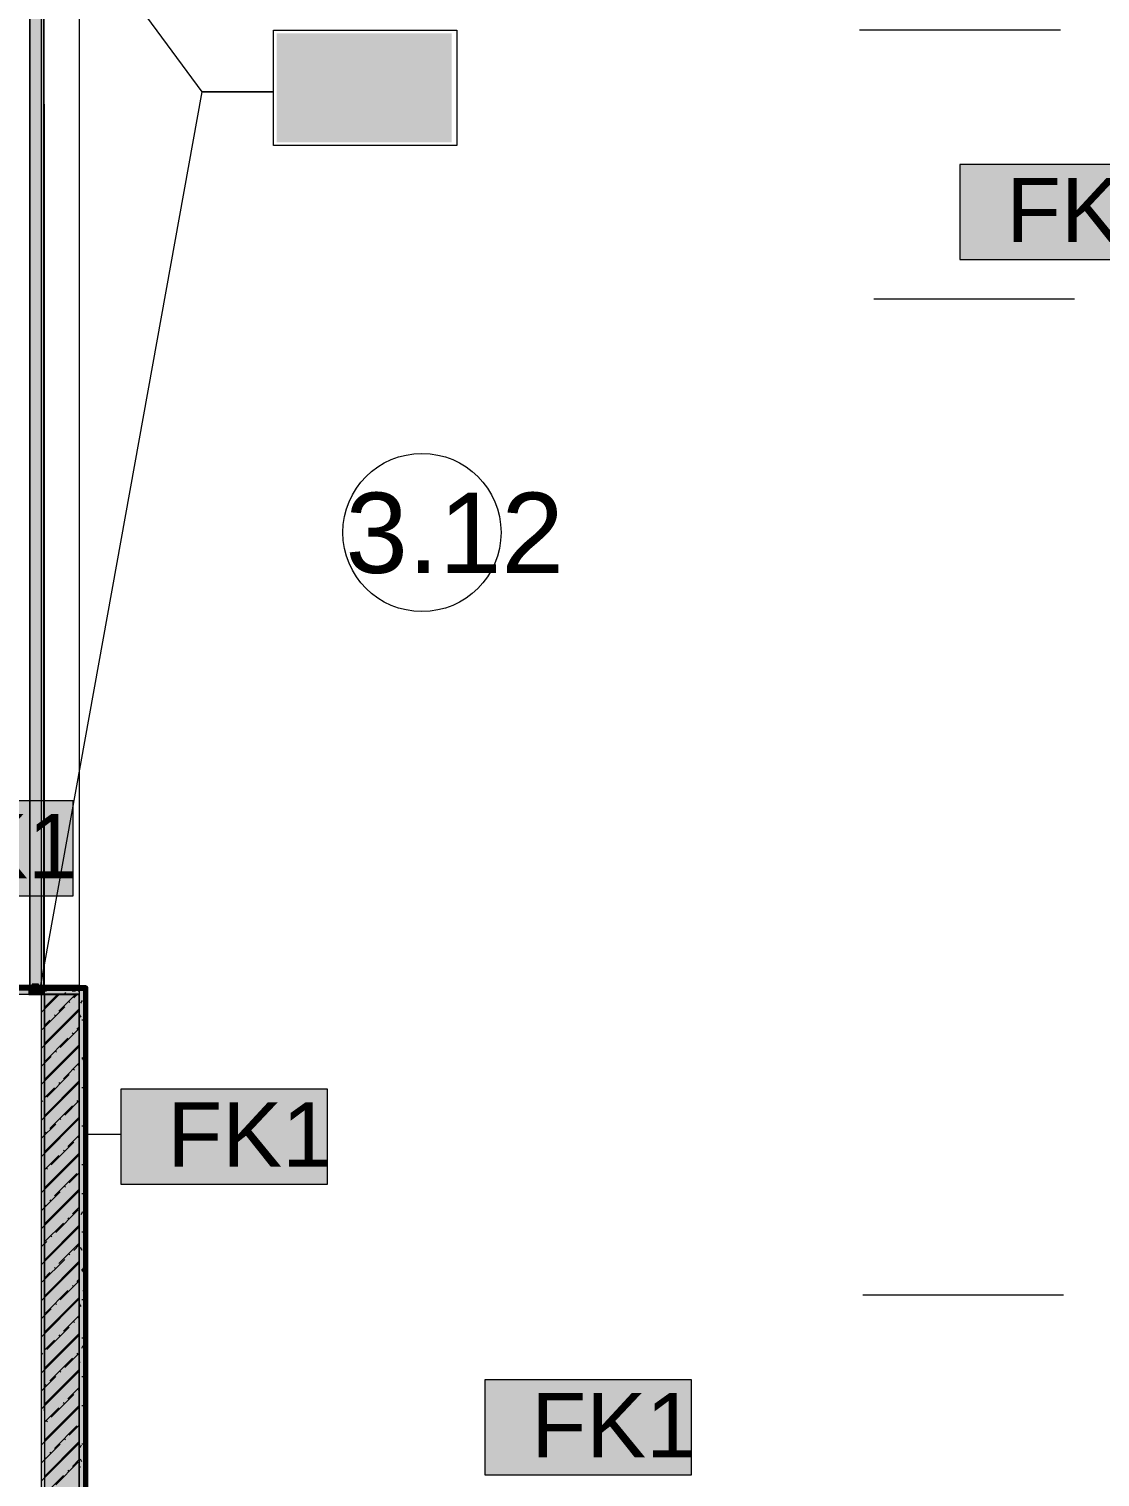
# Model space of a CAD drawing. Header units: millimetres. Extents: x -3817 to 677485, y -22715 to 103890.
# Drawn here: x 636886 to 640273, y 19450 to 24029 of the extents above; entities that cross this region are included whole.
import ezdxf

# ---------------------------------------------------------------- set-up
doc = ezdxf.new("R2010")
doc.units = ezdxf.units.MM
doc.layers.add('PDF _Геометрия', color=7, linetype='Continuous', true_color=0x1d1d1d)
doc.layers.add('PDF _Сплошная заливка', color=7, linetype='Continuous', true_color=0xffffff)
doc.layers.add('PDF _Текст', color=7, linetype='Continuous')
doc.styles.add('PDF GOST-Common', font='arial.ttf')

msp = doc.modelspace()

# ---------------------------------------------------------------- hatches: boundary and pattern name
at = {"layer": 'PDF _Сплошная заливка', "transparency": 33554559}
for color, points in [(5, [(636896, 21003.4), (636896, 21007.9), (636916, 21007.9), (636916, 21003.4), (636933.5, 21003.4), (636933.5, 24555.9), (636910.1, 24555.9), (636910.1, 24545.9), (636890.1, 24545.9), (636888.5, 21003.4)]), (5, [(636896, 21003.4), (636896, 21007.9), (636916, 21007.9), (636916, 21003.4), (636933.5, 21003.4), (636933.5, 24555.9), (636910.1, 24555.9), (636910.1, 24545.9), (636890.1, 24545.9), (636888.5, 21003.4)]), (256, [(637045.5, 19145.9), (637065.5, 19145.9), (637065.5, 20995.9), (637045.5, 20995.9), (637045.5, 19391.1)])]:
    msp.add_hatch(color=color, dxfattribs=at).paths.add_polyline_path(points)
h = msp.add_hatch(color=256, dxfattribs=at)
h.paths.add_polyline_path([(636935.5, 20976.9), (637045.5, 20976.9), (637045.5, 20996.9), (636935.5, 20996.9), (636935.5, 20991.1)], flags=0)
h.paths.add_polyline_path([(636385.5, 20976.9), (636885.5, 20976.9), (636885.5, 20996.9), (636365.5, 20996.9), (636365.5, 20976.9)], flags=0)
h = msp.add_hatch(color=256, dxfattribs=at)
h.paths.add_polyline_path([(636926.1, 12275.9), (637045.5, 12275.9), (637045.5, 17276.4), (636825.5, 17166.4), (636825.5, 16967.1), (636926.1, 16916.8), (636926.1, 12321.6)], flags=0)
h.paths.add_polyline_path([(637045.5, 17457.1), (637045.5, 20975.9), (636926.1, 20975.9), (636926.1, 17516.8), (636965.1, 17497.3)], flags=0)
h = msp.add_hatch(color=256, dxfattribs=at)
h.paths.add_polyline_path([(637045.5, 12276.9), (637045.5, 14913.7), (636935.5, 14968.7), (636935.5, 12276.9)], flags=0)
h.paths.add_polyline_path([(636935.5, 15158.7), (637109.9, 15245.9), (637109.9, 15481.5), (637045.5, 15513.7), (637045.5, 20976.9), (636935.5, 20975.9), (636935.5, 15363.7)], flags=0)

# ---------------------------------------------------------------- linework, layer by layer
at = {"layer": 'PDF _Геометрия', "color": 7, "lineweight": 9}
for points in [[(637045.5, 30263.7), (637045.5, 15513.7), (637109.9, 15481.5)], [(636926.1, 5176.9), (636926.1, 16916.8), (636626.1, 17066.8), (637226.1, 17366.8), (636926.1, 17516.8), (636926.1, 29256.6)], [(636888.5, 24555.9), (636888.5, 21003.4)], [(636888.5, 21003.4), (636888.5, 24555.9)], [(636916, 21003.4), (636933.5, 21003.4), (636916, 21003.4)], [(636916, 21003.4), (636933.5, 21003.4), (636916, 21003.4)], [(637065.5, 19166.9), (637065.5, 20995.9)], [(637066, 20534.2), (637176.9, 20534.2)]]:
    msp.add_lwpolyline(points, dxfattribs=at)
for points in [[(636888.5, 24555.9), (636888.5, 21003.4)], [(636933.5, 24555.9), (636933.5, 21003.4)], [(636933.5, 24555.9), (636933.5, 21003.4)], [(640482.5, 23599.8), (639829.4, 23599.8), (639829.4, 23299.8), (640482.5, 23299.8)], [(637026.5, 21588), (636373.4, 21588), (636373.4, 21288), (637026.5, 21288)], [(636888.5, 21003.4), (636896, 21003.4)], [(636888.5, 21003.4), (636896, 21003.4)], [(637830, 20676.1), (637176.9, 20676.1), (637176.9, 20376.1), (637830, 20376.1)], [(638981, 19757), (638327.9, 19757), (638327.9, 19457), (638981, 19457)]]:
    msp.add_lwpolyline(points, close=True, dxfattribs=at)
at = {"layer": 'PDF _Геометрия', "color": 250, "lineweight": 9, "true_color": 0x3c3c3c}
msp.add_lwpolyline([(636921.6, 20993.2), (637434, 23830.2), (637659.2, 23830.2), (637434, 23830.2), (636893.9, 24562.2)], dxfattribs=at)
msp.add_lwpolyline([(637659.2, 24024.7), (638239, 24024.7), (638239, 23660.7), (637659.2, 23660.7)], close=True, dxfattribs=at)
at = {"layer": 'PDF _Геометрия', "color": 253, "lineweight": 9, "true_color": 0xaaaaaa}
for points in [[(639512.7, 24025.9), (640147.7, 24025.9)], [(636935.5, 19659), (636935.5, 21291), (636935.5, 23791)], [(639557.7, 23175.9), (640192.7, 23175.9)], [(639522.7, 20025.9), (640157.7, 20025.9)]]:
    msp.add_lwpolyline(points, dxfattribs=at)
at = {"layer": 'PDF _Геометрия', "color": 231, "lineweight": 70, "true_color": 0xff80c0}
for points in [[(637045.5, 20997.9), (636364.5, 20997.9), (636364.5, 20996.9), (636364.5, 20623.9), (636365.5, 20623.9), (636365.5, 20996.9), (637045.5, 20996.9)], [(641215.5, 20175.9), (641214.5, 20175.9), (641214.5, 19166.9), (637066.5, 19166.9), (637066.5, 20996.9), (637065.5, 20996.9), (636926.1, 20996.9)], [(636926.1, 20995.9), (637065.5, 20995.9)]]:
    msp.add_lwpolyline(points, dxfattribs=at)
at = {"layer": 'PDF _Геометрия', "color": 9, "lineweight": 9, "true_color": 0xc0c0c0}
for points in [[(637045.5, 20996.9), (636365.5, 20996.9), (636365.5, 20976.9), (636365.5, 20623.9), (636385.5, 20623.9), (636385.5, 20976.9), (636885.5, 20976.9)], [(636916, 20996.9), (636916, 21007.9), (636896, 21007.9), (636896, 20996.9)], [(637065.5, 20995.9), (637045.5, 20995.9), (636926.1, 20995.9)], [(636935.5, 20976.9), (636935.5, 15158.7)]]:
    msp.add_lwpolyline(points, dxfattribs=at)
at = {"layer": 'PDF _Геометрия', "color": 8, "lineweight": 9, "true_color": 0x808080}
msp.add_lwpolyline([(636885.5, 20975.9), (636935.5, 20975.9), (636935.5, 20996.9), (636885.5, 20996.9)], close=True, dxfattribs=at)
at = {"layer": 'PDF _Геометрия', "lineweight": 9}
for points in [[(636926.1, 20920.1), (636981.9, 20975.9)], [(636935.5, 20934.5), (636977.8, 20976.9)], [(636981.1, 20923.1), (637034.9, 20976.9)], [(637027.9, 20964.9), (637038.9, 20975.9)], [(636928.1, 20865.1), (636999.4, 20936.3)], [(636935.5, 20820.4), (637045.5, 20930.4)], [(637013.7, 20950.6), (637016, 20953)], [(636926.1, 20806.1), (637045.5, 20925.4)], [(636935.5, 20877.5), (636952.6, 20894.6)], [(636966.8, 20908.8), (636969.2, 20911.2)], [(636938.3, 20766.3), (637009.6, 20837.5)], [(636985.1, 20808), (637045.5, 20868.4)], [(637023.8, 20851.8), (637026.2, 20854.2)], [(637038.1, 20866.1), (637045.5, 20873.4)], [(636926.1, 20692), (637045.5, 20811.3)], [(636935.5, 20706.4), (637045.5, 20816.4)], [(636970.9, 20793.8), (636973.3, 20796.1)], [(636926.1, 20749), (636956.6, 20779.5)], [(636995.3, 20709.2), (637045.5, 20759.4)], [(637042.2, 20751), (637045.5, 20754.3)], [(636935.5, 20592.3), (637045.5, 20702.3)], [(636942.4, 20651.2), (637013.7, 20722.5)], [(636981.1, 20695), (636983.5, 20697.4)], [(637027.9, 20736.8), (637030.3, 20739.1)], [(636926.1, 20578), (637045.5, 20697.3)], [(636935.5, 20649.4), (636966.8, 20680.7)], [(636928.1, 20637), (636930.5, 20639.3)], [(636952.6, 20552.4), (637023.8, 20623.7)], [(636999.4, 20594.2), (637045.5, 20640.3)], [(637038.1, 20638), (637040.5, 20640.3)], [(636926.1, 20463.9), (637045.5, 20583.2)], [(636926.1, 20520.9), (636970.9, 20565.7)], [(636935.5, 20478.3), (637045.5, 20588.3)], [(636985.1, 20579.9), (636987.5, 20582.3)], [(636938.3, 20538.2), (636940.7, 20540.5)], [(637009.6, 20495.4), (637045.5, 20531.3)], [(637042.2, 20522.9), (637044.5, 20525.3)], [(636926.1, 20349.9), (637045.5, 20469.2)], [(636935.5, 20364.2), (637045.5, 20474.2)], [(636956.6, 20437.4), (637027.9, 20508.7)], [(636995.3, 20481.1), (636997.7, 20483.5)], [(636935.5, 20421.3), (636981.1, 20466.9)], [(636942.4, 20423.1), (636944.7, 20425.5)], [(636966.8, 20338.6), (637038.1, 20409.9)], [(637013.7, 20380.3), (637045.5, 20412.2)], [(636926.1, 20235.8), (637045.5, 20355.1)], [(636926.1, 20292.8), (636985.1, 20351.8)], [(636935.5, 20250.2), (637045.5, 20360.2)], [(636999.4, 20366.1), (637001.8, 20368.5)], [(636935.5, 20307.2), (636938.3, 20310.1)], [(636952.6, 20324.3), (636954.9, 20326.7)], [(636970.9, 20223.5), (637042.2, 20294.8)], [(637023.8, 20281.6), (637045.5, 20303.2)], [(636926.1, 20121.8), (637045.5, 20241.1)], [(636935.5, 20193.2), (636995.3, 20253)], [(636935.5, 20136.1), (637045.5, 20246.1)], [(637009.6, 20267.3), (637012, 20269.7)], [(636926.1, 20178.8), (636942.4, 20195)], [(636956.6, 20209.3), (636959, 20211.6)], [(636981.1, 20124.7), (637045.5, 20189.1)], [(637013.7, 20152.2), (637016, 20154.6)], [(637027.9, 20166.5), (637045.5, 20184.1)], [(636926.1, 20007.7), (637045.5, 20127)], [(636928.1, 20066.7), (636999.4, 20138)], [(636935.5, 20022.1), (637045.5, 20132.1)], [(636966.8, 20110.5), (636969.2, 20112.9)], [(636935.5, 20079.1), (636952.6, 20096.2)], [(636985.1, 20009.7), (637045.5, 20070)], [(637038.1, 20067.7), (637045.5, 20075.1)], [(636926.1, 19893.7), (637045.5, 20013)], [(636935.5, 19908), (637045.5, 20018)], [(636938.3, 19967.9), (637009.6, 20039.2)], [(637023.8, 20053.5), (637026.2, 20055.8)], [(636926.1, 19950.7), (636956.6, 19981.2)], [(636970.9, 19995.4), (636973.3, 19997.8)], [(636942.4, 19852.9), (637013.7, 19924.2)], [(636995.3, 19910.9), (637045.5, 19961)], [(637027.9, 19938.4), (637030.3, 19940.8)], [(637042.2, 19952.7), (637045.5, 19956)], [(636926.1, 19779.6), (637045.5, 19898.9)], [(636935.5, 19794), (637045.5, 19904)], [(636935.5, 19851), (636966.8, 19882.4)], [(636981.1, 19896.6), (636983.5, 19899)], [(636928.1, 19838.6), (636930.5, 19841)], [(636999.4, 19795.8), (637045.5, 19841.9)], [(637038.1, 19839.6), (637040.5, 19842)], [(636926.1, 19665.6), (637045.5, 19784.9)], [(636935.5, 19679.9), (637045.5, 19789.9)], [(636952.6, 19754.1), (637023.8, 19825.4)], [(636985.1, 19781.6), (636987.5, 19784)], [(636926.1, 19722.6), (636970.9, 19767.3)], [(636938.3, 19739.8), (636940.7, 19742.2)], [(636956.6, 19639), (637027.9, 19710.3)], [(637009.6, 19697.1), (637045.5, 19732.9)], [(637042.2, 19724.6), (637044.5, 19726.9)], [(636926.1, 19551.5), (637045.5, 19670.8)], [(636935.5, 19565.9), (637045.5, 19675.9)], [(636935.5, 19622.9), (636981.1, 19668.5)], [(636995.3, 19682.8), (636997.7, 19685.2)], [(636942.4, 19624.8), (636944.7, 19627.1)], [(636966.8, 19540.2), (637038.1, 19611.5)], [(637013.7, 19582), (637045.5, 19613.8)], [(636926.1, 19437.5), (637045.5, 19556.8)], [(636926.1, 19494.5), (636985.1, 19553.5)], [(636935.5, 19451.8), (637045.5, 19561.8)], [(636999.4, 19567.7), (637001.8, 19570.1)], [(636935.5, 19508.9), (636938.3, 19511.7)], [(636952.6, 19526), (636954.9, 19528.3)], [(636970.9, 19425.2), (637042.2, 19496.5)], [(637009.6, 19469), (637012, 19471.3)], [(637023.8, 19483.2), (637045.5, 19504.8)], [(636935.5, 19394.8), (636995.3, 19454.7)]]:
    msp.add_lwpolyline(points, dxfattribs=at)
at = {"layer": 'PDF _Геометрия', "color": 9, "lineweight": 9, "true_color": 0xc0c0c0}
for points in [[(637045.5, 20975.9), (637045.5, 19145.9), (637045.5, 20975.9), (636926.1, 20975.9)], [(637045.5, 20976.9), (636935.5, 20976.9)]]:
    msp.add_lwpolyline(points, close=True, dxfattribs=at)
at = {"layer": 'PDF _Геометрия', "color": 253, "lineweight": 9, "true_color": 0x9b9b9b}
for points in [[(636931.8, 20986.8), (636941.9, 20986.8)], [(636963.9, 20994.3), (636963, 20995.9)], [(636971.1, 20995.9), (636970.1, 20994.2)], [(637001.8, 20981.6), (636999.1, 20976.9)], [(637023.2, 20986.8), (637033.3, 20986.8)], [(637041.5, 20995.9), (637038.1, 20990.1)], [(637041.8, 20987.8), (637045.5, 20987.8)], [(637054.3, 20957.2), (637049.3, 20948.5)], [(637051.3, 20903.9), (637046.2, 20912.6)], [(637053.7, 20895.4), (637063.8, 20895.4)], [(637065.5, 20915.5), (637060.4, 20906.8)], [(637053.7, 20773.5), (637063.8, 20773.5)], [(637059.4, 20767.9), (637054.4, 20776.6)], [(637065.5, 20732.7), (637063.4, 20729.1)], [(637053.7, 20682), (637063.8, 20682)], [(637053.7, 20560.1), (637063.8, 20560.1)], [(637065.5, 20488.8), (637062.3, 20483.4)], [(637053.7, 20438.2), (637063.8, 20438.2)], [(637065.5, 20391.6), (637063.7, 20394.8)], [(637053.7, 20346.7), (637063.8, 20346.7)], [(637055.1, 20288), (637050.1, 20279.3)], [(637053.7, 20224.8), (637063.8, 20224.8)], [(637065.5, 20208.7), (637060.7, 20217.1)], [(637054.5, 20166.7), (637049.5, 20175.4)], [(637062.2, 20178.3), (637057.2, 20169.6)], [(637058.1, 20110.3), (637053.1, 20101.6)], [(637058.6, 20098.7), (637053.6, 20107.4)], [(637053.7, 20102.9), (637063.8, 20102.9)], [(637065.5, 20062.1), (637064.2, 20059.9)], [(637053.7, 20011.5), (637063.8, 20011.5)], [(637062.7, 20030.6), (637057.7, 20039.4)], [(637051.5, 19989), (637046.5, 19997.7)], [(637053.7, 19889.5), (637063.8, 19889.5)], [(637057, 19864.6), (637052, 19855.8)], [(637048.6, 19811.3), (637045.5, 19816.6)], [(637065.5, 19818.3), (637063.1, 19814.2)], [(637053.7, 19767.6), (637063.8, 19767.6)], [(637065.5, 19721), (637062.9, 19725.6)], [(637053.7, 19676.2), (637063.8, 19676.2)], [(637053.7, 19554.3), (637063.8, 19554.3)], [(637051.8, 19550.8), (637046.8, 19542.1)], [(637047.7, 19482.8), (637045.5, 19478.8)], [(637053.7, 19497.5), (637048.7, 19506.3)]]:
    msp.add_lwpolyline(points, dxfattribs=at)
at = {"layer": 'PDF _Геометрия', "color": 231, "lineweight": 9, "true_color": 0xff80c0}
msp.add_lwpolyline([(637065.5, 20995.9), (637065.5, 19166.9), (637065.5, 19165.9), (641214.5, 19165.9), (641215.5, 19165.9), (641215.5, 20175.9)], dxfattribs=at)
at = {"layer": 'PDF _Геометрия', "color": 7, "lineweight": 9}
msp.add_circle((638128.9, 22436.6), 250, dxfattribs=at)
msp.add_circle((638128.9, 22436.6), 250, dxfattribs=at)
at = {"layer": 'PDF _Сплошная заливка', "lineweight": 9, "transparency": 33554559}
for points in [[(637669.2, 24014.7), (638222.9, 24014.7), (637669.2, 23670.7), (638222.9, 23670.7)], [(640482.5, 23599.8), (639829.4, 23599.8), (640482.5, 23299.8), (639829.4, 23299.8)], [(637026.5, 21588), (636373.4, 21588), (637026.5, 21288), (636373.4, 21288)], [(637830, 20676.1), (637176.9, 20676.1), (637830, 20376.1), (637176.9, 20376.1)], [(638981, 19757), (638327.9, 19757), (638981, 19457), (638327.9, 19457)]]:
    msp.add_solid(points, dxfattribs=at)
at = {"layer": 'PDF _Сплошная заливка', "color": 1, "lineweight": 35, "transparency": 33554559}
msp.add_solid([(636935.5, 20975.9), (636935.5, 20996.9), (636885.5, 20975.9), (636885.5, 20996.9)], dxfattribs=at)
at = {"layer": 'PDF _Сплошная заливка', "color": 254, "lineweight": 35, "true_color": 0xffb9dc, "transparency": 33554559}
msp.add_solid([(637065.5, 20995.9), (637065.5, 20996.9), (636926.1, 20995.9)], dxfattribs=at)
at = {"layer": 'PDF _Сплошная заливка', "lineweight": 35, "transparency": 33554559}
msp.add_solid([(637045.5, 20975.9), (637045.5, 20995.9), (636926.1, 20975.9), (636926.1, 20995.9)], dxfattribs=at)

# ---------------------------------------------------------------- texts
at = {"layer": 'PDF _Текст', "char_height": 203.2, "attachment_point": 4, "style": 'PDF GOST-Common'}
for insert in [(639976.5, 23456.4), (636520.5, 21444.6), (637324, 20532.7), (638475, 19613.6)]:
    msp.add_mtext('FK1', dxfattribs=dict(at, insert=insert))
at = {"layer": 'PDF _Текст', "color": 250, "true_color": 0x3c3c3c, "insert": (637887, 22433.8), "char_height": 254, "attachment_point": 4, "style": 'PDF GOST-Common'}
msp.add_mtext('3.12', dxfattribs=at)

doc.saveas('drawing.dxf')
